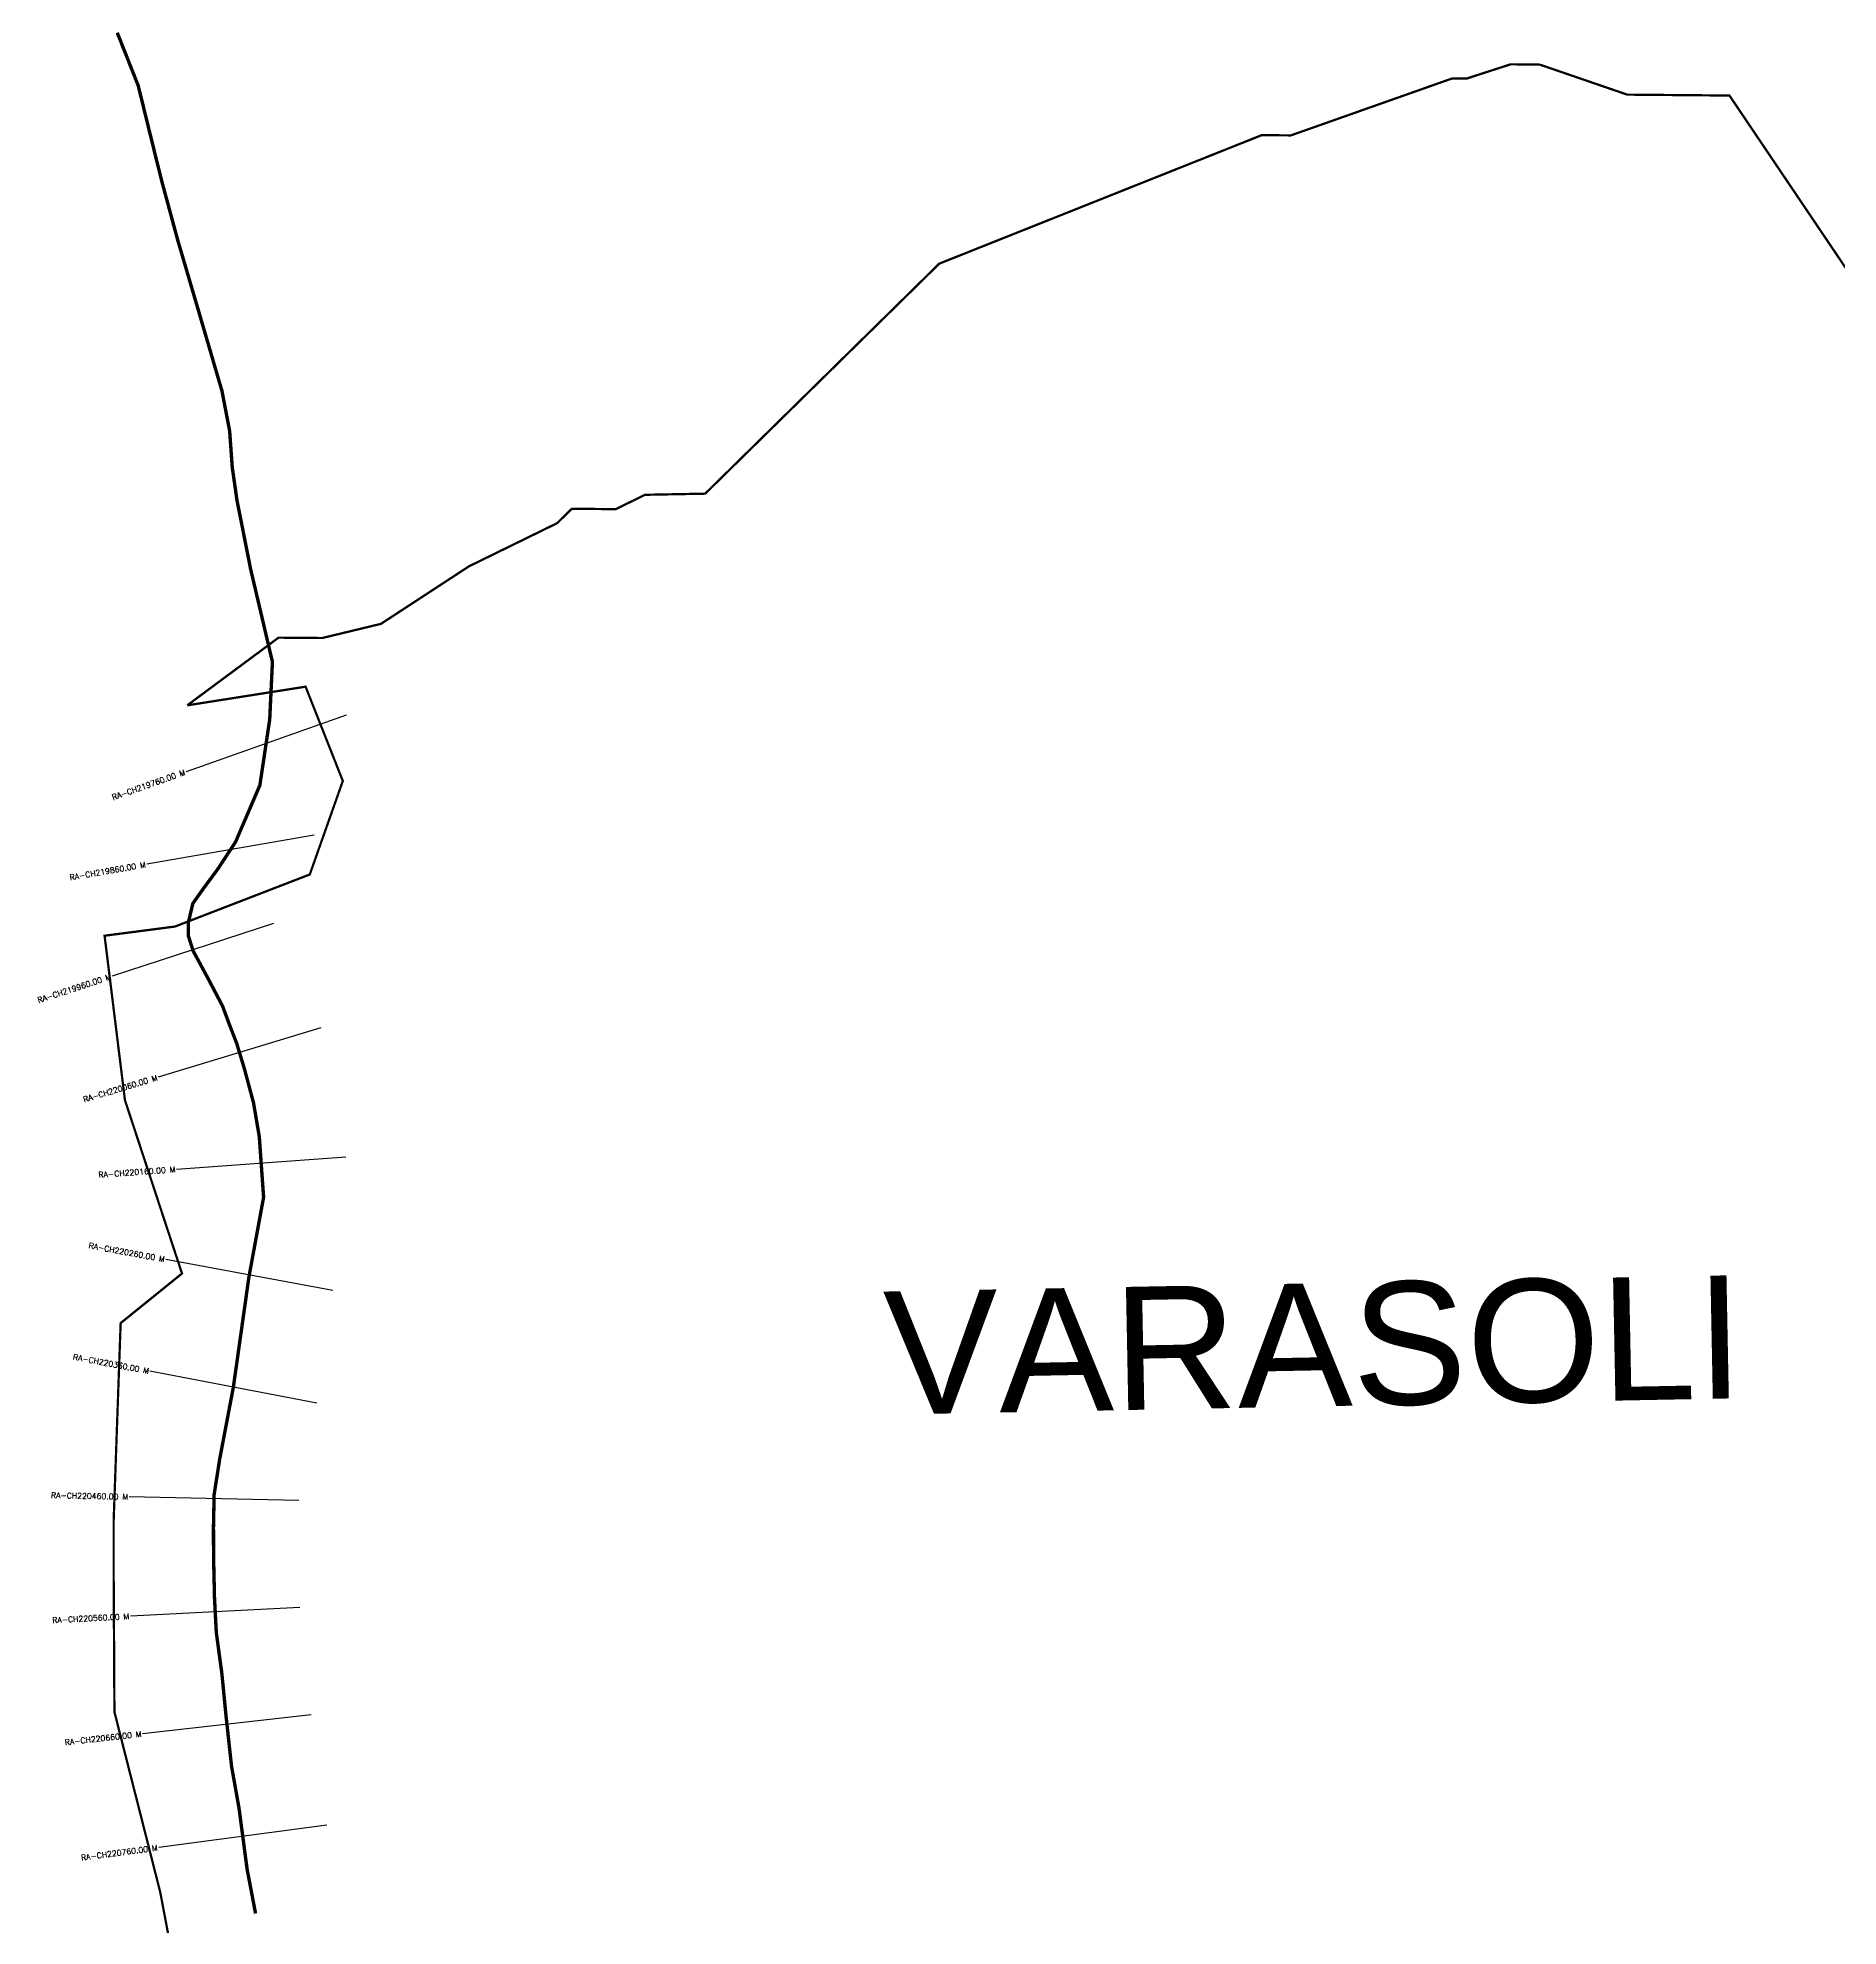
# Model space of a CAD drawing. Header units: metres. Extents: x 274346 to 277665, y 2063589 to 2067441.
# Drawn here: x 274483 to 276074, y 2064466 to 2066134 of the extents above; entities that cross this region are included whole.
import ezdxf
from ezdxf.enums import TextEntityAlignment as Align

# ---------------------------------------------------------------- set-up
doc = ezdxf.new("R2010")
doc.units = ezdxf.units.M
doc.header["$MEASUREMENT"] = 0
for name, color, linetype in [('CS', 134, 'Continuous'), ('CSMark', 6, 'Continuous'), ('NATURALLY PROTECTED', 3, 'Continuous'), ('VILLAGE NAME', 250, 'Continuous')]:
    doc.layers.add(name, color=color, linetype=linetype)
doc.styles.get("Standard").update_dxf_attribs({"font": 'simplex.shx'})

msp = doc.modelspace()

# ---------------------------------------------------------------- linework, layer by layer
at = {"color": 6, "const_width": 2, "flags": 128}
for points in [[(274615.3, 2065544.5), (274696, 2065604.3), (274734.7, 2065604), (274786.5, 2065616.5), (274864.4, 2065667.4), (274942.1, 2065705.4), (274955.2, 2065718.2), (274993.9, 2065717.8), (275019.8, 2065730.5), (275073, 2065731.5), (275279.8, 2065934.7), (275564.7, 2066048.2), (275590.5, 2066048), (275733, 2066098.3), (275745.9, 2066098.2), (275754.4, 2066101), (275784.7, 2066110.8), (275810.5, 2066110.5), (275887.7, 2066084), (275978, 2066083.2), (276118.1, 2065875.4)], [(274620.7, 2064342), (274591.4, 2064496.4), (274551, 2064655.3), (274550.3, 2064780.6), (274550.3, 2064823.8), (274555.3, 2064965.4), (274556.5, 2064998.8), (274610.7, 2065042.6), (274560.3, 2065195.7), (274542.3, 2065341), (274604.5, 2065349.1), (274723.6, 2065395.1), (274752.8, 2065477.7), (274719.9, 2065561), (274615.3, 2065544.5)]]:
    msp.add_lwpolyline(points, dxfattribs=at)
at = {"layer": 'CS'}
for p, q in [((274755.8, 2065535.7), (274614.3, 2065485.9)), ((274727.4, 2065429.8), (274579.6, 2065404.1)), ((274691.6, 2065351.8), (274549, 2065305.3)), ((274733.3, 2065259.5), (274589.7, 2065216.1)), ((274755.5, 2065145.3), (274605.9, 2065134.6)), ((274743.9, 2065027.6), (274596.4, 2065054.9)), ((274729.8, 2064928.2), (274582.4, 2064956.2)), ((274714, 2064842.1), (274564.1, 2064845.3)), ((274714.9, 2064747.6), (274565.1, 2064739.9)), ((274724.9, 2064652.7), (274575.9, 2064636)), ((274738.8, 2064555.2), (274590.1, 2064535.5))]:
    msp.add_line(p, q, dxfattribs=at)
at = {"layer": 'NATURALLY PROTECTED', "const_width": 3, "flags": 128}
msp.add_lwpolyline([(274553.5, 2066138.7), (274572, 2066092), (274583.5, 2066045.2), (274592.7, 2066008), (274607, 2065955.2), (274624.1, 2065897.1), (274646, 2065822.3), (274652.8, 2065786.9), (274655.1, 2065754.7), (274659.2, 2065726.1), (274671.3, 2065665), (274690.6, 2065582.9), (274688.2, 2065532), (274679.5, 2065473.9), (274658, 2065423.8), (274642.4, 2065400), (274630, 2065383.2), (274620.3, 2065369.5), (274616.3, 2065352.7), (274616.3, 2065340.9), (274620.6, 2065327.5), (274626.5, 2065316.6), (274634.1, 2065302.5), (274646.5, 2065278.9), (274652.7, 2065262.2), (274659.1, 2065245.7), (274665.7, 2065223.9), (274673.9, 2065193.4), (274679, 2065163.4), (274682.8, 2065110), (274669.8, 2065039.3), (274656.1, 2064942.3), (274644, 2064878.6), (274639.1, 2064847.4), (274638.5, 2064818.3), (274638.6, 2064792.8), (274639.4, 2064756.4), (274641, 2064725.5), (274645.9, 2064689.5), (274649.6, 2064651.7), (274654.5, 2064607.2), (274661.1, 2064570.2), (274668.2, 2064516.6), (274675.7, 2064477.2)], dxfattribs=at)

# ---------------------------------------------------------------- texts
at = {"layer": 'CSMark'}
for s, rotation, p in [('RA-CH219760.00 M', 19.4003, (274613.3, 2065485.6)), ('RA-CH219860.00 M', 9.8557, (274578.6, 2065404)), ('RA-CH219960.00 M', 18.0502, (274548, 2065305)), ('RA-CH220060.00 M', 16.8072, (274588.8, 2065215.8)), ('RA-CH220160.00 M', 4.077, (274604.9, 2065134.6)), ('RA-CH220260.00 M', 349.5038, (274595.4, 2065055.1)), ('RA-CH220360.00 M', 349.2476, (274581.5, 2064956.4)), ('RA-CH220460.00 M', 358.7875, (274563.1, 2064845.3)), ('RA-CH220560.00 M', 2.9624, (274564.1, 2064739.8)), ('RA-CH220660.00 M', 6.3779, (274574.9, 2064635.9)), ('RA-CH220760.00 M', 7.5455, (274589.1, 2064535.4))]:
    msp.add_text(s, height=5, rotation=rotation, dxfattribs=at).set_placement(p, align=Align.MIDDLE_RIGHT)
at = {"layer": 'VILLAGE NAME', "insert": (275229.7, 2065026.6), "char_height": 108.748, "attachment_point": 1, "rotation": 1.1028}
msp.add_mtext_dynamic_manual_height_columns('{\\fArial|b0|i0|c0|p34;VARASOLI}', width=726.929, gutter_width=543.7, heights=[0], dxfattribs=at)

doc.saveas('drawing.dxf')
